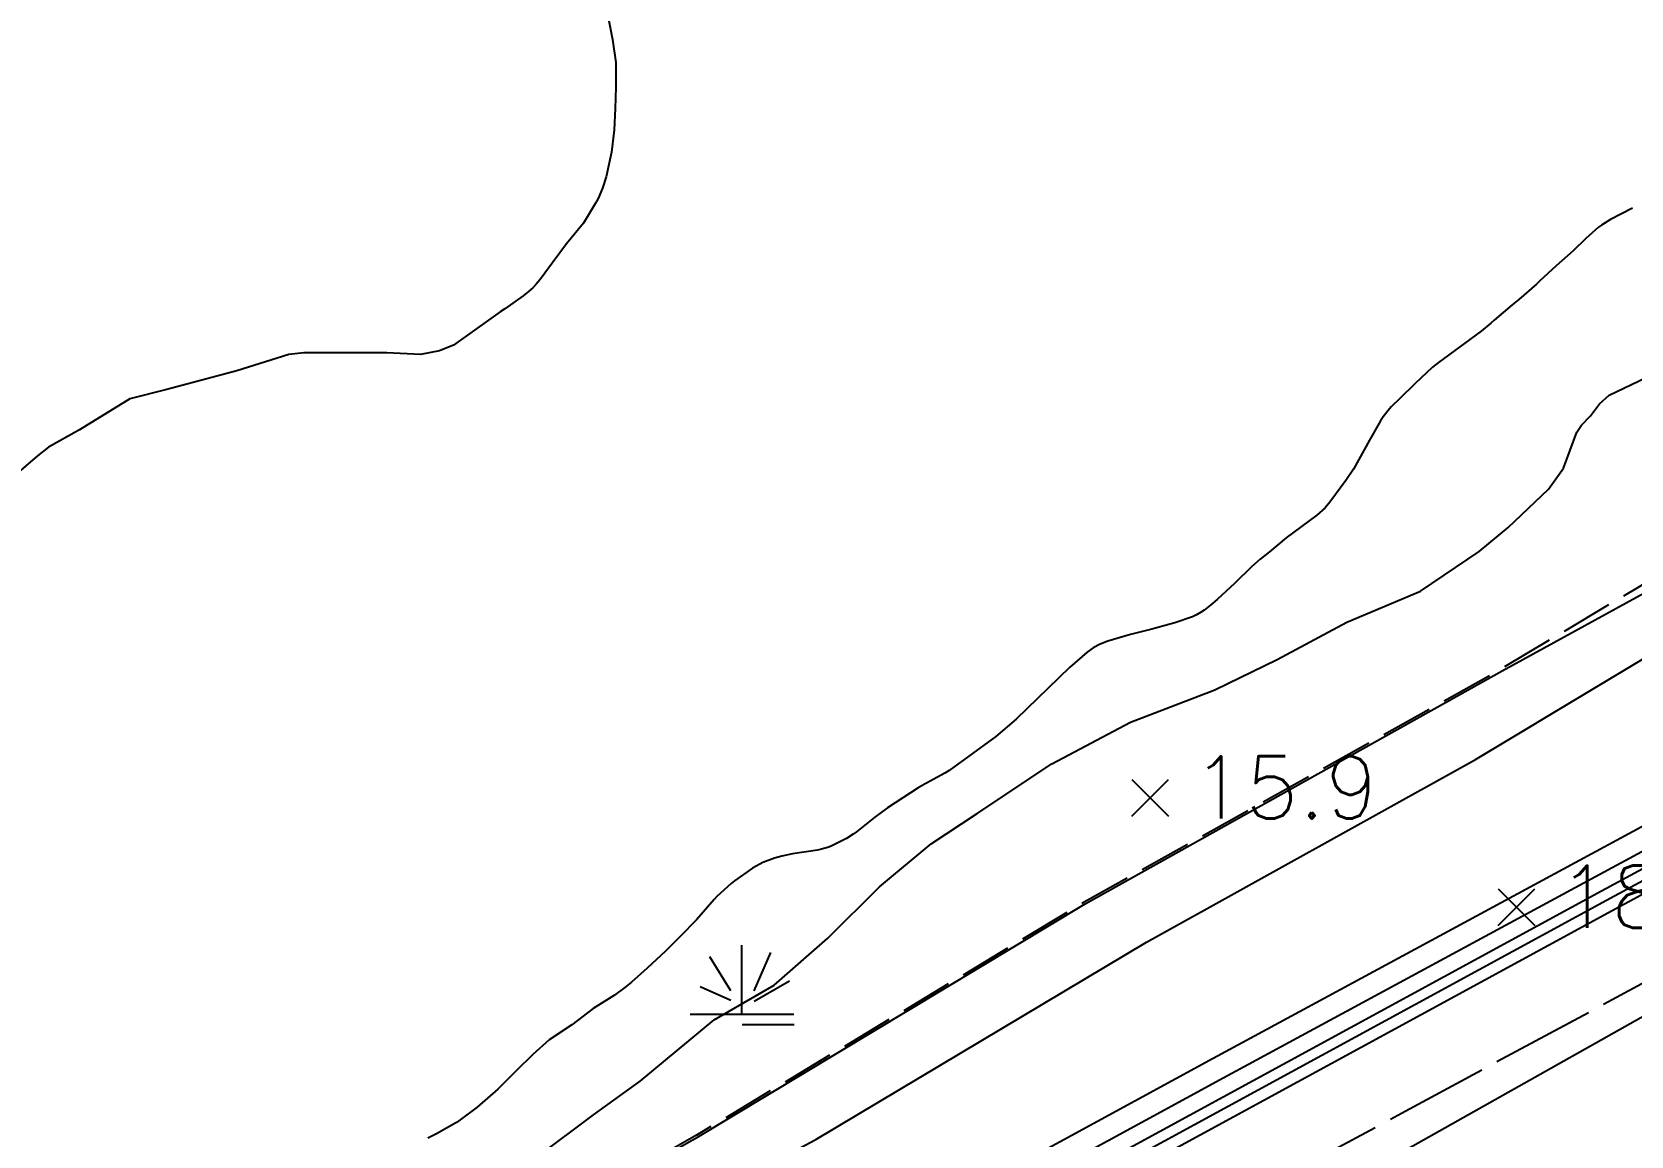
# Model space of a CAD drawing. Header units: millimetres. Extents: x 224638 to 227100, y 430787 to 433573.
# Drawn here: x 225310.1 to 225541.1, y 431328 to 431487.5 of the extents above; entities that cross this region are included whole.
import ezdxf

# ---------------------------------------------------------------- set-up
doc = ezdxf.new("R2010")
doc.units = ezdxf.units.MM
doc.linetypes.add('15M2P5', pattern=[17.5, 15, -2.5])
doc.linetypes.add('7P5M2P5', pattern=[10, 7.5, -2.5])
for name, color, linetype in [('A0013118', 1, 'Continuous'), ('A0033327', 32, 'Continuous'), ('C0052211', 1, 'Continuous'), ('C0052212', 1, 'Continuous'), ('C0052214', 1, '15M2P5'), ('E0032111', 5, 'Continuous'), ('F0017111', 30, 'Continuous'), ('F0027132', 7, 'Continuous'), ('F0027217', 7, 'Continuous'), ('G0022313', 5, '7P5M2P5'), ('G0022323', 5, 'Continuous')]:
    doc.layers.add(name, color=color, linetype=linetype)
doc.styles.add('ngsw', font='romans.shx', dxfattribs={"bigfont": 'ngsw.shx'})

# ---------------------------------------------------------------- blocks, each defined once
blk = doc.blocks.new('G0022323')
at = {"layer": 'G0022323'}
for p, q in [((0.02, -0.003), (0.02, 9.997)), ((-1.583, 3.4), (-4.619, 8.28)), ((1.779, 3.4), (4.165, 8.931)), ((1.779, 1.883), (6.875, 4.809)), ((-1.583, 1.991), (-6.029, 3.943)), ((-7.48, -0.003), (7.52, -0.003)), ((0.044, -1.479), (7.544, -1.479))]:
    blk.add_line(p, q, dxfattribs=at)
blk = doc.blocks.new('F0027217')
at = {"layer": 'F0027217'}
for p, q in [((-2.652, 2.652), (2.652, -2.652)), ((-2.652, -2.652), (2.652, 2.652))]:
    blk.add_line(p, q, dxfattribs=at)

msp = doc.modelspace()

# ---------------------------------------------------------------- linework, layer by layer
at = {"layer": 'A0013118', "flags": 128}
for points in [[(225725.783, 431464.84), (225686.088, 431443.389), (225640.653, 431419.188), (225589.795, 431392.01), (225536.804, 431363.367), (225431.83, 431306.218), (225343.739, 431257.843), (225226.885, 431194.035), (225216.739, 431195.519), (225210.382, 431200.077), (225249.98, 431211.813), (225257.72, 431214.43), (225264.357, 431217.525), (225377.55, 431279.303), (225420.802, 431302.988), (225482.241, 431336.437), (225535.943, 431365.462), (225643.432, 431423.467), (225681.399, 431444.099), (225698.157, 431454.842), (225714.18, 431466.051), (225720.372, 431471.157), (225721.537, 431471.076)], [(225602.841, 431395.353), (225603.974, 431395.685), (225604.379, 431395.701), (225604.844, 431395.355), (225609.425, 431387.535), (225621.762, 431365.243), (225622.251, 431363.997), (225620.119, 431362.643), (225609.333, 431356.821), (225560.546, 431330.074), (225531.984, 431314.512), (225478.629, 431285.862), (225453.139, 431271.555), (225396.991, 431240.71), (225368.364, 431225.257), (225225.194, 431189.463), (225345.276, 431255.036), (225433.366, 431303.411), (225538.329, 431360.554), (225591.31, 431389.191)]]:
    msp.add_lwpolyline(points, close=True, dxfattribs=at)
msp.add_lwpolyline([(225262.913, 431220.382), (225376.015, 431282.111), (225419.268, 431305.797), (225480.715, 431339.25), (225588.336, 431397.381)], dxfattribs=at)
at = {"layer": 'A0033327', "flags": 128}
msp.add_lwpolyline([(224972.311, 431046.358), (225029.673, 431082.324), (225043.238, 431090.69), (225061.443, 431101.204), (225153.139, 431151.769), (225208.456, 431182.019), (225219.653, 431188.098), (225231.92, 431195.078), (225344.459, 431256.527), (225432.55, 431304.902), (225537.519, 431362.048), (225590.505, 431390.689)], dxfattribs=at)
at = {"layer": 'C0052211', "flags": 128}
msp.add_lwpolyline([(225279.123, 431255.009), (225311.382, 431270.783), (225357.541, 431294.316), (225383.959, 431306.566), (225423.292, 431327.491), (225471.059, 431356.004), (225518.588, 431382.358), (225571.776, 431414.307)], dxfattribs=at)
at = {"layer": 'C0052212', "flags": 128}
msp.add_lwpolyline([(224999.077, 431136.464), (225040.027, 431160.216), (225076.437, 431181.494), (225103.617, 431195.378), (225125.222, 431204.281), (225153.066, 431213.216), (225179.895, 431223.147), (225204.077, 431231.884), (225233.288, 431244.196), (225261.617, 431256.071), (225293.484, 431270.952), (225321.767, 431283.942), (225344.321, 431295.179), (225356.754, 431301.64), (225383.218, 431314.869), (225406.222, 431327.848), (225462.209, 431361.519), (225522.467, 431395.175), (225568.194, 431420.277)], dxfattribs=at)
at = {"layer": 'C0052214', "flags": 128}
msp.add_lwpolyline([(225259.46, 431198.41), (225311.24, 431223.86), (225350.01, 431243.95), (225381.13, 431261.43), (225421.88, 431283.29), (225461.88, 431306.58), (225507.92, 431331.3), (225551.16, 431354.62), (225610.193, 431386.148)], dxfattribs=at)
at = {"layer": 'E0032111', "flags": 128}
for points in [[(225393.22, 431490.09), (225393.95, 431486.36), (225394.42, 431483.07), (225394.41, 431479.52), (225394.33, 431476.41), (225394.17, 431473.35), (225393.8, 431470.1), (225393.01, 431466.56), (225392.5, 431464.91), (225391.87, 431463.43), (225391.49, 431462.72), (225389.74, 431459.83), (225387.27, 431456.85), (225385.35, 431454.28), (225383.5, 431451.7), (225382.92, 431451.03), (225382.41, 431450.52), (225381.82, 431450), (225381.01, 431449.36), (225378.39, 431447.5), (225377.686, 431447.062), (225370.982, 431442.233), (225368.957, 431441.412), (225366.192, 431440.883), (225361.338, 431441.108), (225351.191, 431441.126), (225349.347, 431441.122), (225347.188, 431440.884), (225339.665, 431438.54), (225329.373, 431435.759), (225324.223, 431434.497), (225316.926, 431430.009), (225312.455, 431427.505), (225310.845, 431426.243), (225302.509, 431419.052)], [(225541.3, 431462), (225538.1, 431460.38), (225536.81, 431459.58), (225536.36, 431459.26), (225534.53, 431457.65), (225532.72, 431455.88), (225530.23, 431453.69), (225527.87, 431451.51), (225527.41, 431451.05), (225524.84, 431448.83), (225523.88, 431448.08), (225521.31, 431445.85), (225520.83, 431445.4), (225519.42, 431444.26), (225513.23, 431439.74), (225512.37, 431439.03), (225509.86, 431436.71), (225507.65, 431434.53), (225506.43, 431433.3), (225505.99, 431432.81), (225505.25, 431431.86), (225504.88, 431431.32), (225503.27, 431428.5), (225501.76, 431425.71), (225500.96, 431424.34), (225499.88, 431422.7), (225497.57, 431419.54), (225496.87, 431418.73), (225495.69, 431417.67), (225491.25, 431414.38), (225488.85, 431412.38), (225487.51, 431411.34), (225486.24, 431410.23), (225483.83, 431407.87), (225481.29, 431405.49), (225480.37, 431404.7), (225479.39, 431403.96), (225478.85, 431403.6), (225478.31, 431403.28), (225477.73, 431402.99), (225475.16, 431402.13), (225471.82, 431401.21), (225468.78, 431400.46), (225465.5, 431399.46), (225464.37, 431399.02), (225463.39, 431398.51), (225462.5, 431397.89), (225459.94, 431395.65), (225452.26, 431388.19), (225449.3, 431385.69), (225442.57, 431380.78), (225441.96, 431380.4), (225439.19, 431378.93), (225438.1, 431378.3), (225433.65, 431375.39), (225431.81, 431374.06), (225429.19, 431371.95), (225428.7, 431371.59), (225427.74, 431370.96), (225425.7, 431369.94), (225425.16, 431369.73), (225424.12, 431369.41), (225423.56, 431369.28), (225419.94, 431368.75), (225418.41, 431368.41), (225417.34, 431368.11), (225415.67, 431367.48), (225414.68, 431366.99), (225414.16, 431366.69), (225411.55, 431364.84), (225411.07, 431364.45), (225409.02, 431362.58), (225408.61, 431362.15), (225406.07, 431359.21), (225403.72, 431356.82), (225401.58, 431354.69), (225398.93, 431352.25), (225396.68, 431350.24), (225395.71, 431349.44), (225394.22, 431348.35), (225391.15, 431346.39), (225388.05, 431344.05), (225384.8, 431341.88), (225382.42, 431339.78), (225379.97, 431337.37), (225377.39, 431334.75), (225374.4, 431332.14), (225371.94, 431330.31), (225371.39, 431329.94), (225368.49, 431328.32), (225367.25, 431327.66)]]:
    msp.add_lwpolyline(points, dxfattribs=at)
at = {"layer": 'F0017111', "flags": 128}
for points, elevation in [([(225383.121, 431325.037), (225391.187, 431331.055), (225397.92, 431335.929), (225408.635, 431344.788), (225417.285, 431349.777), (225425.057, 431356.593), (225432.493, 431363.997), (225439.977, 431370.188), (225446.61, 431374.596), (225457.417, 431381.749), (225468.773, 431387.778), (225480.955, 431392.465), (225489.933, 431396.808), (225499.991, 431402.216), (225510.655, 431406.673), (225519.142, 431412.431), (225523.341, 431415.916), (225529.144, 431421.453), (225531.319, 431424.463), (225533.251, 431429.641), (225533.895, 431430.67), (225535.188, 431432.019), (225536.502, 431433.752), (225537.9, 431434.985), (225543.274, 431437.58)], 15), ([(225565.852, 431358.194), (225533.649, 431340.121), (225503.066, 431322.879), (225472.779, 431306.312), (225440.2, 431287.956), (225397.494, 431264.355), (225367.198, 431248.905), (225354.548, 431242.017), (225350.055, 431239.683), (225346.785, 431238.089), (225341.189, 431235.435), (225335.043, 431232.372), (225301.898, 431215.921)], 20)]:
    msp.add_lwpolyline(points, dxfattribs=dict(at, elevation=elevation))
at = {"layer": 'G0022313', "flags": 128}
msp.add_lwpolyline([(225722.003, 431585.187), (225736.611, 431566.707), (225756.753, 431536.629), (225745.675, 431526.12), (225711.634, 431505.557), (225654.211, 431482.448), (225625.759, 431463.383), (225580.039, 431439.794), (225565.358, 431427.838), (225565.175, 431420.981), (225520.845, 431394.597), (225462.066, 431361.767), (225406.078, 431328.095), (225383.084, 431315.121), (225356.626, 431301.896), (225344.191, 431295.434), (225321.643, 431284.2), (225293.364, 431271.212), (225261.501, 431256.333), (225233.177, 431244.46), (225203.973, 431232.151), (225179.797, 431223.416), (225152.973, 431213.487), (225125.124, 431204.55), (225103.497, 431195.638), (225076.3, 431181.744), (225039.883, 431160.463), (224998.927, 431136.708), (224953.585, 431107.257), (224951.535, 431105.974), (224951.332, 431106.031), (224950.756, 431106.995), (224939.015, 431122.835), (224938.7, 431123.923), (224938.645, 431128.095), (224938.577, 431129.082), (224938.169, 431129.572)], dxfattribs=at)

# ---------------------------------------------------------------- block references
at = {"layer": 'F0027217'}
for p in [(225471.605, 431376.854, 15.892), (225524.503, 431361.064, 18.115)]:
    msp.add_blockref('F0027217', p, dxfattribs=at)
at = {"layer": 'G0022323'}
msp.add_blockref('G0022323', (225412.617, 431345.582), dxfattribs=at)

# ---------------------------------------------------------------- texts
at = {"layer": 'F0027132', "style": 'ngsw'}
for s, p in [('15.9', (225477.605, 431373.854)), ('18.1', (225530.503, 431358.064))]:
    msp.add_text(s, height=9, dxfattribs=at).set_placement(p)

doc.saveas('drawing.dxf')
